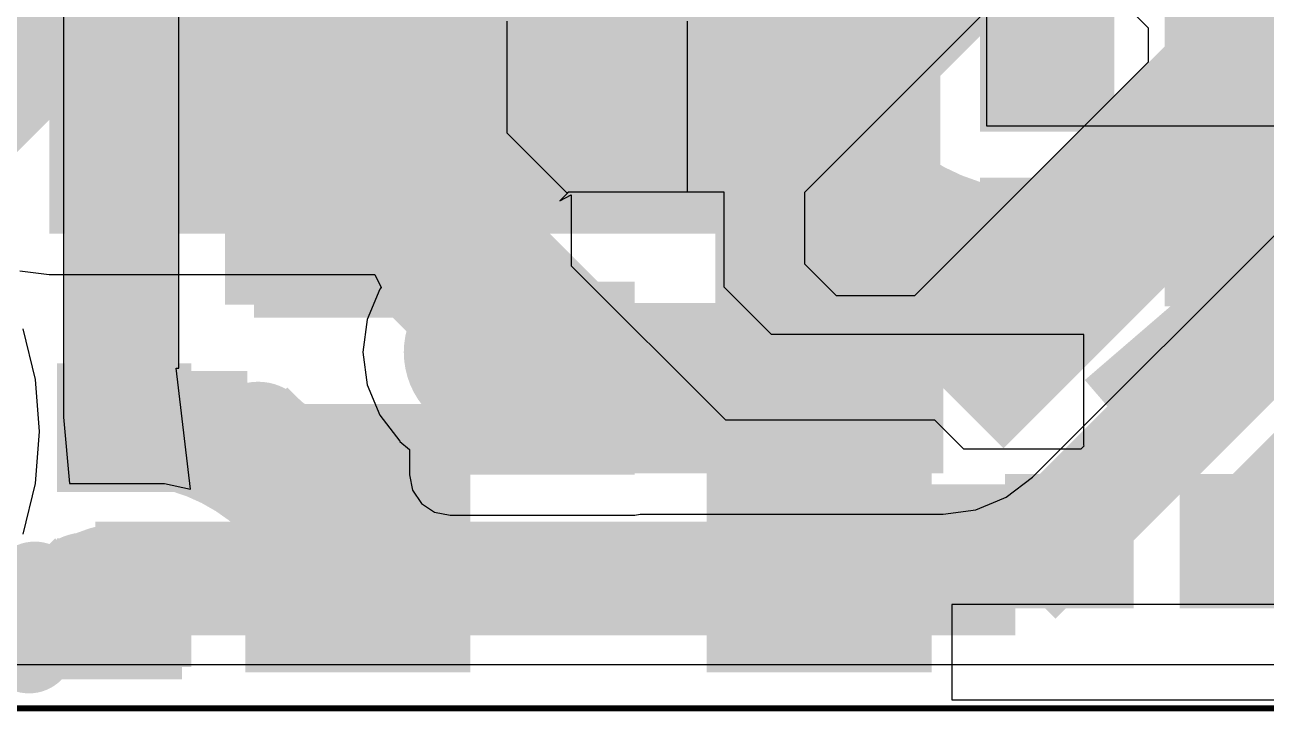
# Model space of a CAD drawing. Extents: x 56.2 to 141.8, y 48 to 96.4.
# Drawn here: x 73.37 to 84.3, y 47.96 to 54 of the extents above; entities that cross this region are included whole.
import ezdxf

# ---------------------------------------------------------------- set-up
doc = ezdxf.new("R2010")
doc.units = 0
doc.header["$MEASUREMENT"] = 0
for name, color, linetype in [('BOTTOMLAYER', 5, 'CONTINUOUS'), ('BOTTOMSOLDER', 6, 'CONTINUOUS'), ('KEEPOUTLAYER', 6, 'CONTINUOUS'), ('MULTILAYER', 9, 'CONTINUOUS'), ('TOPLAYER', 1, 'CONTINUOUS'), ('TOPPASTE', 8, 'CONTINUOUS'), ('TOPSOLDER', 216, 'CONTINUOUS')]:
    doc.layers.add(name, color=color, linetype=linetype)

msp = doc.modelspace()

# ---------------------------------------------------------------- linework, layer by layer
at = {"layer": 'BOTTOMLAYER'}
for p, q in [((80.2386, 52.5272), (82.4738, 54.7624)), ((82.4738, 54.7624), (83.2612, 53.975)), ((83.2612, 53.975), (83.2612, 53.6702)), ((83.2612, 53.6702), (81.2038, 51.6128)), ((82.242327, 50.015473), (85.849127, 53.622273)), ((80.2386, 51.8922), (80.2386, 52.5272)), ((73.324781, 51.834651), (73.5838, 51.800552)), ((80.518, 51.6128), (80.2386, 51.8922)), ((73.5838, 51.800552), (76.451173, 51.800552)), ((76.451173, 51.800552), (76.507343, 51.686648)), ((76.495755, 51.671545), (76.384917, 51.403959)), ((76.507343, 51.686648), (76.495755, 51.671545)), ((81.2038, 51.6128), (80.518, 51.6128)), ((76.384917, 51.403959), (76.347112, 51.116801)), ((73.462327, 50.876182), (73.355271, 51.322105)), ((76.347112, 51.116801), (76.384917, 50.829644)), ((73.498309, 50.419), (73.462327, 50.876182)), ((76.384917, 50.829644), (76.495755, 50.562058)), ((76.495755, 50.562058), (76.672074, 50.332274)), ((73.462327, 49.961818), (73.498309, 50.419)), ((76.672074, 50.332274), (76.671322, 50.331522)), ((76.671322, 50.331522), (76.757543, 50.260763)), ((76.757543, 50.260763), (76.757543, 50.038)), ((73.355271, 49.515895), (73.462327, 49.961818)), ((76.757543, 50.038), (76.784708, 49.901437)), ((82.012546, 49.839154), (82.242327, 50.015473)), ((82.242327, 50.015473), (82.24233, 50.01547)), ((82.24233, 50.01547), (82.242327, 50.015473)), ((76.784708, 49.901437), (76.862064, 49.785664)), ((76.862064, 49.785664), (76.977837, 49.708308)), ((81.744957, 49.728313), (81.934169, 49.80669)), ((81.934169, 49.80669), (82.012546, 49.839154)), ((76.977837, 49.708308), (77.1144, 49.681143)), ((77.1144, 49.681143), (78.74, 49.681143)), ((78.74, 49.681143), (78.787092, 49.69051)), ((78.787092, 49.69051), (81.4578, 49.69051)), ((81.4578, 49.69051), (81.744957, 49.728313)), ((90.9828, 48.362944), (72.802943, 48.362944))]:
    msp.add_line(p, q, dxfattribs=at)
for points, const_width in [([(71.755, 54.991), (73.5838, 53.1622)], 2.000001), ([(79.629, 53.1622), (81.4578, 54.991)], 2.000001), ([(81.4578, 50.8), (85.0646, 54.4068)], 1.5), ([(73.5838, 53.1622), (79.629, 53.1622)], 2.000001), ([(82.0928, 49.1236), (85.523123, 52.553923)], 1.000001), ([(77.851, 50.9524), (78.0034, 50.8)], 1.5), ([(78.0034, 50.8), (81.4578, 50.8)], 1.5), ([(73.5838, 48.7172), (73.9902, 49.1236)], 1.000001), ([(73.9902, 49.1236), (82.0928, 49.1236)], 1.000001)]:
    msp.add_lwpolyline(points, dxfattribs=dict(at, const_width=const_width))
for points, const_width in [([(78.221429, 50.8, -0.198912), (77.456601, 51.116801)], 1.5), ([(78.221429, 50.8, -0.198912), (77.456601, 51.116801)], 1.5), ([(78.221429, 50.8, -0.198912), (77.456601, 51.116801)], 1.5), ([(78.221429, 50.8, -0.198912), (77.456601, 51.116801)], 1.5), ([(78.221429, 50.8, -0.198912), (77.456601, 51.116801)], 1.5), ([(78.221429, 50.8, -0.198912), (77.456601, 51.116801)], 1.5), ([(78.221429, 50.8, -0.198912), (77.456601, 51.116801)], 1.5), ([(78.221429, 50.8, -0.198912), (77.456601, 51.116801)], 1.5), ([(78.221429, 50.8, -0.198912), (77.456601, 51.116801)], 1.5), ([(78.221429, 50.8, -0.198912), (77.456601, 51.116801)], 1.5), ([(78.221429, 50.8, -0.198912), (77.456601, 51.116801)], 1.5), ([(78.221429, 50.8, -0.198912), (77.456601, 51.116801)], 1.5), ([(77.815775, 50.8, -0.198912), (77.786801, 50.812001)], 1.5), ([(77.815775, 50.8, -0.198912), (77.786801, 50.812001)], 1.5), ([(77.815775, 50.8, -0.198912), (77.786801, 50.812001)], 1.5), ([(77.815775, 50.8, -0.198912), (77.786801, 50.812001)], 1.5), ([(77.815775, 50.8, -0.198912), (77.786801, 50.812001)], 1.5), ([(77.815775, 50.8, -0.198912), (77.786801, 50.812001)], 1.5), ([(77.815775, 50.8, -0.198912), (77.786801, 50.812001)], 1.5), ([(77.815775, 50.8, -0.198912), (77.786801, 50.812001)], 1.5), ([(77.815775, 50.8, -0.198912), (77.786801, 50.812001)], 1.5), ([(77.815775, 50.8, -0.198912), (77.786801, 50.812001)], 1.5), ([(77.815775, 50.8, -0.198912), (77.786801, 50.812001)], 1.5), ([(77.815775, 50.8, -0.198912), (77.786801, 50.812001)], 1.5), ([(73.895867, 49.029267, -0.198912), (73.4568, 48.8474)], 1.000001), ([(73.895867, 49.029267, -0.198912), (73.4568, 48.8474)], 1.000001), ([(73.747178, 48.884022, -0.198912), (74.325571, 49.1236)], 1.000001), ([(73.747178, 48.884022, -0.198912), (74.325571, 49.1236)], 1.000001), ([(73.747178, 48.884022, -0.198912), (74.325571, 49.1236)], 1.000001), ([(73.747178, 48.884022, -0.198912), (74.325571, 49.1236)], 1.000001), ([(73.747178, 48.884022, -0.198912), (74.325571, 49.1236)], 1.000001), ([(73.747178, 48.884022, -0.198912), (74.325571, 49.1236)], 1.000001), ([(73.747178, 48.884022, -0.198912), (74.325571, 49.1236)], 1.000001), ([(73.747178, 48.884022, -0.198912), (74.325571, 49.1236)], 1.000001)]:
    msp.add_lwpolyline(points, format="xyb", dxfattribs=dict(at, const_width=const_width))
for points, const_width in [([(77.081601, 51.116801, 1), (77.831602, 51.116801, 1)], 0.749999), ([(77.081601, 51.116801, 1), (77.831602, 51.116801, 1)], 0.749999), ([(77.081601, 51.116801, 1), (77.831602, 51.116801, 1)], 0.749999), ([(77.081601, 51.116801, 1), (77.831602, 51.116801, 1)], 0.749999), ([(77.081601, 51.116801, 1), (77.831602, 51.116801, 1)], 0.749999), ([(77.081601, 51.116801, 1), (77.831602, 51.116801, 1)], 0.749999), ([(77.081601, 51.116801, 1), (77.831602, 51.116801, 1)], 0.749999), ([(77.081601, 51.116801, 1), (77.831602, 51.116801, 1)], 0.749999), ([(77.081601, 51.116801, 1), (77.831602, 51.116801, 1)], 0.749999), ([(77.081601, 51.116801, 1), (77.831602, 51.116801, 1)], 0.749999), ([(77.081601, 51.116801, 1), (77.831602, 51.116801, 1)], 0.749999), ([(77.081601, 51.116801, 1), (77.831602, 51.116801, 1)], 0.749999), ([(77.6248, 51.435, 1), (77.9248, 51.435, 1)], 0.299999), ([(77.411801, 50.812001, 1), (78.161802, 50.812001, 1)], 0.749999), ([(77.411801, 50.812001, 1), (78.161802, 50.812001, 1)], 0.749999), ([(77.411801, 50.812001, 1), (78.161802, 50.812001, 1)], 0.749999), ([(77.411801, 50.812001, 1), (78.161802, 50.812001, 1)], 0.749999), ([(77.411801, 50.812001, 1), (78.161802, 50.812001, 1)], 0.749999), ([(77.411801, 50.812001, 1), (78.161802, 50.812001, 1)], 0.749999), ([(77.411801, 50.812001, 1), (78.161802, 50.812001, 1)], 0.749999), ([(77.411801, 50.812001, 1), (78.161802, 50.812001, 1)], 0.749999), ([(77.411801, 50.812001, 1), (78.161802, 50.812001, 1)], 0.749999), ([(77.411801, 50.812001, 1), (78.161802, 50.812001, 1)], 0.749999), ([(77.411801, 50.812001, 1), (78.161802, 50.812001, 1)], 0.749999), ([(77.411801, 50.812001, 1), (78.161802, 50.812001, 1)], 0.749999), ([(77.440775, 50.8, 1), (78.190776, 50.8, 1)], 0.749999), ([(77.440775, 50.8, 1), (78.190776, 50.8, 1)], 0.749999), ([(77.440775, 50.8, 1), (78.190776, 50.8, 1)], 0.749999), ([(77.440775, 50.8, 1), (78.190776, 50.8, 1)], 0.749999), ([(77.440775, 50.8, 1), (78.190776, 50.8, 1)], 0.749999), ([(77.440775, 50.8, 1), (78.190776, 50.8, 1)], 0.749999), ([(77.440775, 50.8, 1), (78.190776, 50.8, 1)], 0.749999), ([(77.440775, 50.8, 1), (78.190776, 50.8, 1)], 0.749999), ([(77.440775, 50.8, 1), (78.190776, 50.8, 1)], 0.749999), ([(77.440775, 50.8, 1), (78.190776, 50.8, 1)], 0.749999), ([(77.440775, 50.8, 1), (78.190776, 50.8, 1)], 0.749999), ([(77.440775, 50.8, 1), (78.190776, 50.8, 1)], 0.749999), ([(77.846428, 50.8, 1), (78.596429, 50.8, 1)], 0.749999), ([(77.846428, 50.8, 1), (78.596429, 50.8, 1)], 0.749999), ([(77.846428, 50.8, 1), (78.596429, 50.8, 1)], 0.749999), ([(77.846428, 50.8, 1), (78.596429, 50.8, 1)], 0.749999), ([(77.846428, 50.8, 1), (78.596429, 50.8, 1)], 0.749999), ([(77.846428, 50.8, 1), (78.596429, 50.8, 1)], 0.749999), ([(77.846428, 50.8, 1), (78.596429, 50.8, 1)], 0.749999), ([(77.846428, 50.8, 1), (78.596429, 50.8, 1)], 0.749999), ([(77.846428, 50.8, 1), (78.596429, 50.8, 1)], 0.749999), ([(77.846428, 50.8, 1), (78.596429, 50.8, 1)], 0.749999), ([(77.846428, 50.8, 1), (78.596429, 50.8, 1)], 0.749999), ([(77.846428, 50.8, 1), (78.596429, 50.8, 1)], 0.749999), ([(77.2946, 51.1556, 1), (77.5946, 51.1556, 1)], 0.299999), ([(77.955, 51.1302, 1), (78.255, 51.1302, 1)], 0.299999), ([(83.8224, 51.0794, 1), (84.1224, 51.0794, 1)], 0.299999), ([(77.574, 50.8508, 1), (77.874, 50.8508, 1)], 0.299999), ([(83.3144, 50.6222, 1), (83.6144, 50.6222, 1)], 0.299999), ([(73.645867, 49.029267, 1), (74.145866, 49.029267, 1)], 0.499999), ([(73.645867, 49.029267, 1), (74.145866, 49.029267, 1)], 0.499999), ([(74.075572, 49.1236, 1), (74.575571, 49.1236, 1)], 0.499999), ([(74.075572, 49.1236, 1), (74.575571, 49.1236, 1)], 0.499999), ([(74.075572, 49.1236, 1), (74.575571, 49.1236, 1)], 0.499999), ([(74.075572, 49.1236, 1), (74.575571, 49.1236, 1)], 0.499999), ([(74.075572, 49.1236, 1), (74.575571, 49.1236, 1)], 0.499999), ([(74.075572, 49.1236, 1), (74.575571, 49.1236, 1)], 0.499999), ([(74.075572, 49.1236, 1), (74.575571, 49.1236, 1)], 0.499999), ([(74.075572, 49.1236, 1), (74.575571, 49.1236, 1)], 0.499999), ([(73.2068, 48.8474, 1), (73.7068, 48.8474, 1)], 0.499999), ([(73.2068, 48.8474, 1), (73.7068, 48.8474, 1)], 0.499999), ([(73.3068, 49.0474, 1), (73.6068, 49.0474, 1)], 0.299999), ([(73.497178, 48.884022, 1), (73.997177, 48.884022, 1)], 0.499999), ([(73.497178, 48.884022, 1), (73.997177, 48.884022, 1)], 0.499999), ([(73.497178, 48.884022, 1), (73.997177, 48.884022, 1)], 0.499999), ([(73.497178, 48.884022, 1), (73.997177, 48.884022, 1)], 0.499999), ([(73.497178, 48.884022, 1), (73.997177, 48.884022, 1)], 0.499999), ([(73.497178, 48.884022, 1), (73.997177, 48.884022, 1)], 0.499999), ([(73.497178, 48.884022, 1), (73.997177, 48.884022, 1)], 0.499999), ([(73.497178, 48.884022, 1), (73.997177, 48.884022, 1)], 0.499999), ([(73.7386, 48.7426, 1), (74.0386, 48.7426, 1)], 0.299999), ([(73.256, 48.514, 1), (73.556, 48.514, 1)], 0.299999)]:
    msp.add_lwpolyline(points, format="xyb", close=True, dxfattribs=dict(at, const_width=const_width))
msp.add_solid([(77.1144, 50.038), (78.74, 50.038), (77.1144, 51.7398), (78.74, 51.7398)], dxfattribs=at)
at = {"layer": 'BOTTOMSOLDER', "const_width": 0.401599}
for points in [[(77.574, 51.435, 1), (77.9756, 51.435, 1)], [(77.2438, 51.1556, 1), (77.6454, 51.1556, 1)], [(77.9042, 51.1302, 1), (78.3058, 51.1302, 1)], [(83.7716, 51.0794, 1), (84.1732, 51.0794, 1)], [(77.5232, 50.8508, 1), (77.9248, 50.8508, 1)], [(83.2636, 50.6222, 1), (83.6652, 50.6222, 1)], [(73.256, 49.0474, 1), (73.6576, 49.0474, 1)], [(73.6878, 48.7426, 1), (74.0894, 48.7426, 1)], [(73.2052, 48.514, 1), (73.6068, 48.514, 1)]]:
    msp.add_lwpolyline(points, format="xyb", close=True, dxfattribs=at)
at = {"layer": 'KEEPOUTLAYER', "const_width": 0.05}
msp.add_lwpolyline([(69.4436, 47.9806), (131.6482, 47.9806)], dxfattribs=at)
at = {"layer": 'MULTILAYER', "const_width": 0.299999}
for points in [[(77.6248, 51.435, 1), (77.9248, 51.435, 1)], [(77.2946, 51.1556, 1), (77.5946, 51.1556, 1)], [(77.955, 51.1302, 1), (78.255, 51.1302, 1)], [(83.8224, 51.0794, 1), (84.1224, 51.0794, 1)], [(77.574, 50.8508, 1), (77.874, 50.8508, 1)], [(83.3144, 50.6222, 1), (83.6144, 50.6222, 1)], [(73.3068, 49.0474, 1), (73.6068, 49.0474, 1)], [(73.7386, 48.7426, 1), (74.0386, 48.7426, 1)], [(73.256, 48.514, 1), (73.556, 48.514, 1)]]:
    msp.add_lwpolyline(points, format="xyb", close=True, dxfattribs=at)
at = {"layer": 'TOPLAYER'}
for p, q in [((81.8388, 55.7784), (81.8388, 53.1114)), ((73.7108, 54.9656), (73.7108, 50.546)), ((74.7268, 50.9778), (74.7268, 54.5846)), ((77.616799, 53.045058), (77.616799, 54.032899)), ((79.202801, 54.032899), (79.202801, 52.5272)), ((78.145229, 52.516629), (77.616799, 53.045058)), ((81.8388, 53.1114), (85.0392, 53.1114)), ((78.1558, 52.5272), (78.0796, 52.451)), ((78.0796, 52.451), (78.1812, 52.5018)), ((78.1558, 52.5272), (78.145229, 52.516629)), ((79.5274, 52.5272), (78.1558, 52.5272)), ((79.202801, 52.5272), (78.1558, 52.5272)), ((78.1812, 52.5018), (78.1812, 51.878487)), ((79.5274, 51.689), (79.5274, 52.5272)), ((78.1812, 51.878487), (79.539087, 50.5206)), ((79.943998, 51.272402), (79.5274, 51.689)), ((82.695707, 51.272402), (79.943998, 51.272402)), ((82.695707, 50.297166), (82.695707, 51.272402)), ((74.8284, 49.911), (74.7014, 50.9778)), ((74.7014, 50.9778), (74.7268, 50.9778)), ((73.7108, 50.546), (73.7616, 49.9618)), ((79.539087, 50.5206), (81.3816, 50.5206)), ((81.3816, 50.5206), (81.6356, 50.2666)), ((82.671877, 50.2666), (82.699075, 50.293798)), ((82.699075, 50.293798), (82.695707, 50.297166)), ((81.6356, 50.2666), (82.671877, 50.2666)), ((73.7616, 49.9618), (74.5998, 49.9618)), ((74.5998, 49.9618), (74.8284, 49.911)), ((81.534, 48.895), (81.534, 48.0568)), ((84.861999, 48.895), (81.534, 48.895)), ((81.534, 48.0568), (84.9122, 48.0568))]:
    msp.add_line(p, q, dxfattribs=at)
for points, const_width in [([(80.8228, 52.5526), (80.8228, 55.1688)], 1.000001), ([(82.3722, 53.729004), (82.3722, 55.151398)], 1.000001), ([(74.2188, 50.7492), (74.2188, 54.763195)], 1.000001), ([(76.3778, 52.6034), (76.489403, 52.6034)], 1.5), ([(76.489403, 52.6034), (77.962603, 51.1302)], 1.5), ([(84.154198, 49.483198), (87.0912, 52.4202)], 1.000001), ([(80.332196, 52.586004), (80.3402, 52.578)], 0.254), ([(80.3402, 52.578), (80.729198, 52.189002)], 0.254), ([(80.6958, 52.0446), (82.338802, 52.0446)], 1.000001), ([(83.9978, 52.087402), (84.709, 52.087402)], 0.800001), ([(74.2442, 50.452398), (75.328402, 50.452398)], 1.000001), ([(75.328402, 50.452398), (76.3016, 49.4792)], 1.000001), ([(80.3148, 49.4538), (82.567396, 49.4538)], 1.000001), ([(73.5838, 48.7172), (73.778996, 48.912396)], 0.800001), ([(73.778996, 48.912396), (74.2442, 48.912396)], 0.800001)]:
    msp.add_lwpolyline(points, dxfattribs=dict(at, const_width=const_width))
for points, const_width in [([(80.8228, 54.652845, -0.198912), (80.166736, 53.068964)], 1.000001), ([(80.8228, 54.652845, -0.198912), (80.166736, 53.068964)], 1.000001), ([(80.8228, 54.652845, -0.198912), (80.166736, 53.068964)], 1.000001), ([(80.8228, 54.652845, -0.198912), (80.166736, 53.068964)], 1.000001), ([(80.8228, 54.652845, -0.198912), (80.166736, 53.068964)], 1.000001), ([(80.8228, 54.652845, -0.198912), (80.166736, 53.068964)], 1.000001), ([(80.8228, 54.652845, -0.198912), (80.166736, 53.068964)], 1.000001), ([(80.8228, 54.652845, -0.198912), (80.166736, 53.068964)], 1.000001), ([(80.8228, 54.652845, -0.198912), (80.166736, 53.068964)], 1.000001), ([(80.8228, 54.652845, -0.198912), (80.166736, 53.068964)], 1.000001), ([(80.8228, 54.652845, -0.198912), (80.166736, 53.068964)], 1.000001), ([(80.8228, 54.652845, -0.198912), (80.166736, 53.068964)], 1.000001), ([(80.8228, 54.652845, -0.198912), (80.166736, 53.068964)], 1.000001), ([(80.8228, 54.652845, -0.198912), (80.166736, 53.068964)], 1.000001), ([(82.270084, 52.0446, -0.198912), (80.716864, 52.687964)], 1.000001), ([(82.270084, 52.0446, -0.198912), (80.716864, 52.687964)], 1.000001), ([(82.270084, 52.0446, -0.198912), (80.716864, 52.687964)], 1.000001), ([(82.270084, 52.0446, -0.198912), (80.716864, 52.687964)], 1.000001), ([(82.270084, 52.0446, -0.198912), (80.716864, 52.687964)], 1.000001), ([(82.270084, 52.0446, -0.198912), (80.716864, 52.687964)], 1.000001), ([(82.270084, 52.0446, -0.198912), (80.716864, 52.687964)], 1.000001), ([(82.270084, 52.0446, -0.198912), (80.716864, 52.687964)], 1.000001), ([(82.270084, 52.0446, -0.198912), (80.716864, 52.687964)], 1.000001), ([(82.270084, 52.0446, -0.198912), (80.716864, 52.687964)], 1.000001), ([(82.270084, 52.0446, -0.198912), (80.716864, 52.687964)], 1.000001), ([(82.270084, 52.0446, -0.198912), (80.716864, 52.687964)], 1.000001), ([(82.270084, 52.0446, -0.198912), (80.716864, 52.687964)], 1.000001), ([(82.270084, 52.0446, -0.198912), (80.716864, 52.687964)], 1.000001), ([(85.593834, 52.483212, -0.198912), (84.638264, 52.087402)], 0.800001), ([(85.593834, 52.483212, -0.198912), (84.638264, 52.087402)], 0.800001), ([(74.244269, 50.452398, -0.264795), (75.967031, 49.471245)], 1.000001), ([(74.244269, 50.452398, -0.264795), (75.967031, 49.471245)], 1.000001), ([(74.244269, 50.452398, -0.264795), (75.967031, 49.471245)], 1.000001), ([(74.244269, 50.452398, -0.264795), (75.967031, 49.471245)], 1.000001), ([(74.244269, 50.452398, -0.264795), (75.967031, 49.471245)], 1.000001), ([(74.244269, 50.452398, -0.264795), (75.967031, 49.471245)], 1.000001), ([(74.244269, 50.452398, -0.264795), (75.967031, 49.471245)], 1.000001), ([(74.244269, 50.452398, -0.264795), (75.967031, 49.471245)], 1.000001), ([(74.244269, 50.452398, -0.264795), (75.967031, 49.471245)], 1.000001), ([(74.244269, 50.452398, -0.264795), (75.967031, 49.471245)], 1.000001), ([(74.244269, 50.452398, -0.264795), (75.967031, 49.471245)], 1.000001), ([(74.244269, 50.452398, -0.264795), (75.967031, 49.471245)], 1.000001), ([(76.263358, 50.056814, -0.224635), (75.423687, 50.357113)], 1.000001), ([(76.263358, 50.056814, -0.224635), (75.423687, 50.357113)], 1.000001), ([(76.263358, 50.056814, -0.224635), (75.423687, 50.357113)], 1.000001), ([(76.263358, 50.056814, -0.224635), (75.423687, 50.357113)], 1.000001), ([(76.263358, 50.056814, -0.224635), (75.423687, 50.357113)], 1.000001), ([(76.263358, 50.056814, -0.224635), (75.423687, 50.357113)], 1.000001), ([(76.263358, 50.056814, -0.224635), (75.423687, 50.357113)], 1.000001), ([(76.263358, 50.056814, -0.224635), (75.423687, 50.357113)], 1.000001), ([(76.263358, 50.056814, -0.224635), (75.423687, 50.357113)], 1.000001), ([(76.263358, 50.056814, -0.224635), (75.423687, 50.357113)], 1.000001), ([(76.263358, 50.056814, -0.224635), (75.423687, 50.357113)], 1.000001), ([(76.263358, 50.056814, -0.224635), (75.423687, 50.357113)], 1.000001), ([(81.36605, 49.4538, -0.198912), (80.640664, 49.754264)], 1.000001), ([(81.36605, 49.4538, -0.198912), (80.640664, 49.754264)], 1.000001), ([(81.36605, 49.4538, -0.198912), (80.640664, 49.754264)], 1.000001), ([(81.36605, 49.4538, -0.198912), (80.640664, 49.754264)], 1.000001), ([(81.36605, 49.4538, -0.198912), (80.640664, 49.754264)], 1.000001), ([(81.36605, 49.4538, -0.198912), (80.640664, 49.754264)], 1.000001), ([(81.36605, 49.4538, -0.198912), (80.640664, 49.754264)], 1.000001), ([(81.36605, 49.4538, -0.198912), (80.640664, 49.754264)], 1.000001), ([(81.36605, 49.4538, -0.198912), (80.640664, 49.754264)], 1.000001), ([(81.36605, 49.4538, -0.198912), (80.640664, 49.754264)], 1.000001), ([(81.36605, 49.4538, -0.198912), (80.640664, 49.754264)], 1.000001), ([(81.36605, 49.4538, -0.198912), (80.640664, 49.754264)], 1.000001), ([(73.513089, 48.787911, -0.198912), (73.813622, 48.912396)], 0.800001), ([(73.513089, 48.787911, -0.198912), (73.813622, 48.912396)], 0.800001), ([(73.513089, 48.787911, -0.198912), (73.813622, 48.912396)], 0.800001)]:
    msp.add_lwpolyline(points, format="xyb", dxfattribs=dict(at, const_width=const_width))
for points, const_width in [([(79.916736, 53.068964, 1), (80.416735, 53.068964, 1)], 0.499999), ([(79.916736, 53.068964, 1), (80.416735, 53.068964, 1)], 0.499999), ([(79.916736, 53.068964, 1), (80.416735, 53.068964, 1)], 0.499999), ([(79.916736, 53.068964, 1), (80.416735, 53.068964, 1)], 0.499999), ([(79.916736, 53.068964, 1), (80.416735, 53.068964, 1)], 0.499999), ([(79.916736, 53.068964, 1), (80.416735, 53.068964, 1)], 0.499999), ([(79.916736, 53.068964, 1), (80.416735, 53.068964, 1)], 0.499999), ([(79.916736, 53.068964, 1), (80.416735, 53.068964, 1)], 0.499999), ([(79.916736, 53.068964, 1), (80.416735, 53.068964, 1)], 0.499999), ([(79.916736, 53.068964, 1), (80.416735, 53.068964, 1)], 0.499999), ([(79.916736, 53.068964, 1), (80.416735, 53.068964, 1)], 0.499999), ([(79.916736, 53.068964, 1), (80.416735, 53.068964, 1)], 0.499999), ([(79.916736, 53.068964, 1), (80.416735, 53.068964, 1)], 0.499999), ([(79.916736, 53.068964, 1), (80.416735, 53.068964, 1)], 0.499999), ([(80.466865, 52.687964, 1), (80.966864, 52.687964, 1)], 0.499999), ([(80.466865, 52.687964, 1), (80.966864, 52.687964, 1)], 0.499999), ([(80.466865, 52.687964, 1), (80.966864, 52.687964, 1)], 0.499999), ([(80.466865, 52.687964, 1), (80.966864, 52.687964, 1)], 0.499999), ([(80.466865, 52.687964, 1), (80.966864, 52.687964, 1)], 0.499999), ([(80.466865, 52.687964, 1), (80.966864, 52.687964, 1)], 0.499999), ([(80.466865, 52.687964, 1), (80.966864, 52.687964, 1)], 0.499999), ([(80.466865, 52.687964, 1), (80.966864, 52.687964, 1)], 0.499999), ([(80.466865, 52.687964, 1), (80.966864, 52.687964, 1)], 0.499999), ([(80.466865, 52.687964, 1), (80.966864, 52.687964, 1)], 0.499999), ([(80.466865, 52.687964, 1), (80.966864, 52.687964, 1)], 0.499999), ([(80.466865, 52.687964, 1), (80.966864, 52.687964, 1)], 0.499999), ([(80.466865, 52.687964, 1), (80.966864, 52.687964, 1)], 0.499999), ([(80.466865, 52.687964, 1), (80.966864, 52.687964, 1)], 0.499999), ([(82.020085, 52.0446, 1), (82.520084, 52.0446, 1)], 0.499999), ([(82.020085, 52.0446, 1), (82.520084, 52.0446, 1)], 0.499999), ([(82.020085, 52.0446, 1), (82.520084, 52.0446, 1)], 0.499999), ([(82.020085, 52.0446, 1), (82.520084, 52.0446, 1)], 0.499999), ([(82.020085, 52.0446, 1), (82.520084, 52.0446, 1)], 0.499999), ([(82.020085, 52.0446, 1), (82.520084, 52.0446, 1)], 0.499999), ([(82.020085, 52.0446, 1), (82.520084, 52.0446, 1)], 0.499999), ([(82.020085, 52.0446, 1), (82.520084, 52.0446, 1)], 0.499999), ([(82.020085, 52.0446, 1), (82.520084, 52.0446, 1)], 0.499999), ([(82.020085, 52.0446, 1), (82.520084, 52.0446, 1)], 0.499999), ([(82.020085, 52.0446, 1), (82.520084, 52.0446, 1)], 0.499999), ([(82.020085, 52.0446, 1), (82.520084, 52.0446, 1)], 0.499999), ([(82.020085, 52.0446, 1), (82.520084, 52.0446, 1)], 0.499999), ([(82.020085, 52.0446, 1), (82.520084, 52.0446, 1)], 0.499999), ([(84.438264, 52.087402, 1), (84.838263, 52.087402, 1)], 0.399999), ([(84.438264, 52.087402, 1), (84.838263, 52.087402, 1)], 0.399999), ([(77.6248, 51.435, 1), (77.9248, 51.435, 1)], 0.299999), ([(77.2946, 51.1556, 1), (77.5946, 51.1556, 1)], 0.299999), ([(77.955, 51.1302, 1), (78.255, 51.1302, 1)], 0.299999), ([(83.8224, 51.0794, 1), (84.1224, 51.0794, 1)], 0.299999), ([(77.574, 50.8508, 1), (77.874, 50.8508, 1)], 0.299999), ([(73.994269, 50.452398, 1), (74.494268, 50.452398, 1)], 0.499999), ([(73.994269, 50.452398, 1), (74.494268, 50.452398, 1)], 0.499999), ([(73.994269, 50.452398, 1), (74.494268, 50.452398, 1)], 0.499999), ([(73.994269, 50.452398, 1), (74.494268, 50.452398, 1)], 0.499999), ([(73.994269, 50.452398, 1), (74.494268, 50.452398, 1)], 0.499999), ([(73.994269, 50.452398, 1), (74.494268, 50.452398, 1)], 0.499999), ([(73.994269, 50.452398, 1), (74.494268, 50.452398, 1)], 0.499999), ([(73.994269, 50.452398, 1), (74.494268, 50.452398, 1)], 0.499999), ([(73.994269, 50.452398, 1), (74.494268, 50.452398, 1)], 0.499999), ([(73.994269, 50.452398, 1), (74.494268, 50.452398, 1)], 0.499999), ([(73.994269, 50.452398, 1), (74.494268, 50.452398, 1)], 0.499999), ([(73.994269, 50.452398, 1), (74.494268, 50.452398, 1)], 0.499999), ([(75.173688, 50.357113, 1), (75.673687, 50.357113, 1)], 0.499999), ([(75.173688, 50.357113, 1), (75.673687, 50.357113, 1)], 0.499999), ([(75.173688, 50.357113, 1), (75.673687, 50.357113, 1)], 0.499999), ([(75.173688, 50.357113, 1), (75.673687, 50.357113, 1)], 0.499999), ([(75.173688, 50.357113, 1), (75.673687, 50.357113, 1)], 0.499999), ([(75.173688, 50.357113, 1), (75.673687, 50.357113, 1)], 0.499999), ([(75.173688, 50.357113, 1), (75.673687, 50.357113, 1)], 0.499999), ([(75.173688, 50.357113, 1), (75.673687, 50.357113, 1)], 0.499999), ([(75.173688, 50.357113, 1), (75.673687, 50.357113, 1)], 0.499999), ([(75.173688, 50.357113, 1), (75.673687, 50.357113, 1)], 0.499999), ([(75.173688, 50.357113, 1), (75.673687, 50.357113, 1)], 0.499999), ([(75.173688, 50.357113, 1), (75.673687, 50.357113, 1)], 0.499999), ([(83.3144, 50.6222, 1), (83.6144, 50.6222, 1)], 0.299999), ([(76.013358, 50.056814, 1), (76.513357, 50.056814, 1)], 0.499999), ([(76.013358, 50.056814, 1), (76.513357, 50.056814, 1)], 0.499999), ([(76.013358, 50.056814, 1), (76.513357, 50.056814, 1)], 0.499999), ([(76.013358, 50.056814, 1), (76.513357, 50.056814, 1)], 0.499999), ([(76.013358, 50.056814, 1), (76.513357, 50.056814, 1)], 0.499999), ([(76.013358, 50.056814, 1), (76.513357, 50.056814, 1)], 0.499999), ([(76.013358, 50.056814, 1), (76.513357, 50.056814, 1)], 0.499999), ([(76.013358, 50.056814, 1), (76.513357, 50.056814, 1)], 0.499999), ([(76.013358, 50.056814, 1), (76.513357, 50.056814, 1)], 0.499999), ([(76.013358, 50.056814, 1), (76.513357, 50.056814, 1)], 0.499999), ([(76.013358, 50.056814, 1), (76.513357, 50.056814, 1)], 0.499999), ([(76.013358, 50.056814, 1), (76.513357, 50.056814, 1)], 0.499999), ([(80.390665, 49.754264, 1), (80.890664, 49.754264, 1)], 0.499999), ([(80.390665, 49.754264, 1), (80.890664, 49.754264, 1)], 0.499999), ([(80.390665, 49.754264, 1), (80.890664, 49.754264, 1)], 0.499999), ([(80.390665, 49.754264, 1), (80.890664, 49.754264, 1)], 0.499999), ([(80.390665, 49.754264, 1), (80.890664, 49.754264, 1)], 0.499999), ([(80.390665, 49.754264, 1), (80.890664, 49.754264, 1)], 0.499999), ([(80.390665, 49.754264, 1), (80.890664, 49.754264, 1)], 0.499999), ([(80.390665, 49.754264, 1), (80.890664, 49.754264, 1)], 0.499999), ([(80.390665, 49.754264, 1), (80.890664, 49.754264, 1)], 0.499999), ([(80.390665, 49.754264, 1), (80.890664, 49.754264, 1)], 0.499999), ([(80.390665, 49.754264, 1), (80.890664, 49.754264, 1)], 0.499999), ([(80.390665, 49.754264, 1), (80.890664, 49.754264, 1)], 0.499999), ([(75.717032, 49.471245, 1), (76.217031, 49.471245, 1)], 0.499999), ([(75.717032, 49.471245, 1), (76.217031, 49.471245, 1)], 0.499999), ([(75.717032, 49.471245, 1), (76.217031, 49.471245, 1)], 0.499999), ([(75.717032, 49.471245, 1), (76.217031, 49.471245, 1)], 0.499999), ([(75.717032, 49.471245, 1), (76.217031, 49.471245, 1)], 0.499999), ([(75.717032, 49.471245, 1), (76.217031, 49.471245, 1)], 0.499999), ([(75.717032, 49.471245, 1), (76.217031, 49.471245, 1)], 0.499999), ([(75.717032, 49.471245, 1), (76.217031, 49.471245, 1)], 0.499999), ([(75.717032, 49.471245, 1), (76.217031, 49.471245, 1)], 0.499999), ([(75.717032, 49.471245, 1), (76.217031, 49.471245, 1)], 0.499999), ([(75.717032, 49.471245, 1), (76.217031, 49.471245, 1)], 0.499999), ([(75.717032, 49.471245, 1), (76.217031, 49.471245, 1)], 0.499999), ([(81.116051, 49.4538, 1), (81.61605, 49.4538, 1)], 0.499999), ([(81.116051, 49.4538, 1), (81.61605, 49.4538, 1)], 0.499999), ([(81.116051, 49.4538, 1), (81.61605, 49.4538, 1)], 0.499999), ([(81.116051, 49.4538, 1), (81.61605, 49.4538, 1)], 0.499999), ([(81.116051, 49.4538, 1), (81.61605, 49.4538, 1)], 0.499999), ([(81.116051, 49.4538, 1), (81.61605, 49.4538, 1)], 0.499999), ([(81.116051, 49.4538, 1), (81.61605, 49.4538, 1)], 0.499999), ([(81.116051, 49.4538, 1), (81.61605, 49.4538, 1)], 0.499999), ([(81.116051, 49.4538, 1), (81.61605, 49.4538, 1)], 0.499999), ([(81.116051, 49.4538, 1), (81.61605, 49.4538, 1)], 0.499999), ([(81.116051, 49.4538, 1), (81.61605, 49.4538, 1)], 0.499999), ([(81.116051, 49.4538, 1), (81.61605, 49.4538, 1)], 0.499999), ([(73.3068, 49.0474, 1), (73.6068, 49.0474, 1)], 0.299999), ([(73.613622, 48.912396, 1), (74.013621, 48.912396, 1)], 0.399999), ([(73.613622, 48.912396, 1), (74.013621, 48.912396, 1)], 0.399999), ([(73.613622, 48.912396, 1), (74.013621, 48.912396, 1)], 0.399999), ([(73.313089, 48.787911, 1), (73.713089, 48.787911, 1)], 0.399999), ([(73.313089, 48.787911, 1), (73.713089, 48.787911, 1)], 0.399999), ([(73.313089, 48.787911, 1), (73.713089, 48.787911, 1)], 0.399999), ([(73.7386, 48.7426, 1), (74.0386, 48.7426, 1)], 0.299999), ([(73.256, 48.514, 1), (73.556, 48.514, 1)], 0.299999)]:
    msp.add_lwpolyline(points, format="xyb", close=True, dxfattribs=dict(at, const_width=const_width))
for points in [[(76.2, 53.6702), (76.2, 55.6514), (75.9206, 53.6702), (75.9206, 55.6514)], [(75.1332, 51.5366), (76.1492, 51.5366), (75.1332, 54.6862), (76.1492, 54.6862)], [(82.862199, 53.162403), (82.862199, 54.092404), (81.882201, 53.162403), (81.882201, 54.092404)], [(84.487799, 53.162403), (84.487799, 54.092404), (83.507801, 53.162403), (83.507801, 54.092404)], [(77.2668, 51.5239), (77.2668, 53.6829), (75.4888, 51.5239), (75.4888, 53.6829)], [(81.3308, 51.5239), (81.3308, 53.6829), (79.5528, 51.5239), (79.5528, 53.6829)], [(84.235559, 50.926169), (85.967306, 52.369293), (83.669266, 51.605718), (85.401013, 53.048842)], [(82.862199, 51.622401), (82.862199, 52.552402), (81.882201, 51.622401), (81.882201, 52.552402)], [(84.487799, 51.622401), (84.487799, 52.552402), (83.507801, 51.622401), (83.507801, 52.552402)], [(83.5152, 50.7746), (84.4296, 50.7746), (83.5152, 52.5018), (84.4296, 52.5018)], [(84.426412, 50.926368), (83.719947, 51.746777), (83.410453, 50.051515), (82.703987, 50.871925)], [(73.754201, 50.917399), (73.754201, 49.987398), (74.734199, 50.917399), (74.734199, 49.987398)], [(75.4126, 50.5587), (75.4126, 48.3997), (77.1906, 50.5587), (77.1906, 48.3997)], [(79.4766, 50.5587), (79.4766, 48.3997), (81.2546, 50.5587), (81.2546, 48.3997)], [(83.032397, 49.943799), (82.102396, 49.943799), (83.032397, 48.963801), (82.102396, 48.963801)], [(84.572399, 49.943799), (83.642398, 49.943799), (84.572399, 48.963801), (83.642398, 48.963801)], [(73.1774, 48.2346), (74.7522, 48.2346), (73.1774, 49.3776), (74.7522, 49.3776)], [(73.754201, 49.377397), (73.754201, 48.447396), (74.734199, 49.377397), (74.734199, 48.447396)]]:
    msp.add_solid(points, dxfattribs=at)
at = {"layer": 'TOPPASTE'}
for points in [[(82.862199, 53.162403), (82.862199, 54.092404), (81.882201, 53.162403), (81.882201, 54.092404)], [(84.487799, 53.162403), (84.487799, 54.092404), (83.507801, 53.162403), (83.507801, 54.092404)], [(77.2668, 51.5239), (77.2668, 53.6829), (75.4888, 51.5239), (75.4888, 53.6829)], [(81.3308, 51.5239), (81.3308, 53.6829), (79.5528, 51.5239), (79.5528, 53.6829)], [(82.862199, 51.622401), (82.862199, 52.552402), (81.882201, 51.622401), (81.882201, 52.552402)], [(84.487799, 51.622401), (84.487799, 52.552402), (83.507801, 51.622401), (83.507801, 52.552402)], [(73.754201, 50.917399), (73.754201, 49.987398), (74.734199, 50.917399), (74.734199, 49.987398)], [(75.4126, 50.5587), (75.4126, 48.3997), (77.1906, 50.5587), (77.1906, 48.3997)], [(79.4766, 50.5587), (79.4766, 48.3997), (81.2546, 50.5587), (81.2546, 48.3997)], [(83.032397, 49.943799), (82.102396, 49.943799), (83.032397, 48.963801), (82.102396, 48.963801)], [(84.572399, 49.943799), (83.642398, 49.943799), (84.572399, 48.963801), (83.642398, 48.963801)], [(73.754201, 49.377397), (73.754201, 48.447396), (74.734199, 49.377397), (74.734199, 48.447396)]]:
    msp.add_solid(points, dxfattribs=at)
at = {"layer": 'TOPSOLDER', "const_width": 0.401599}
for points in [[(77.574, 51.435, 1), (77.9756, 51.435, 1)], [(77.2438, 51.1556, 1), (77.6454, 51.1556, 1)], [(77.9042, 51.1302, 1), (78.3058, 51.1302, 1)], [(83.7716, 51.0794, 1), (84.1732, 51.0794, 1)], [(77.5232, 50.8508, 1), (77.9248, 50.8508, 1)], [(83.2636, 50.6222, 1), (83.6652, 50.6222, 1)], [(73.256, 49.0474, 1), (73.6576, 49.0474, 1)], [(73.6878, 48.7426, 1), (74.0894, 48.7426, 1)], [(73.2052, 48.514, 1), (73.6068, 48.514, 1)]]:
    msp.add_lwpolyline(points, format="xyb", close=True, dxfattribs=at)
at = {"layer": 'TOPSOLDER'}
for points in [[(82.963799, 53.060803), (82.963799, 54.194004), (81.780601, 53.060803), (81.780601, 54.194004)], [(84.589399, 53.060803), (84.589399, 54.194004), (83.406201, 53.060803), (83.406201, 54.194004)], [(77.3684, 51.4223), (77.3684, 53.7845), (75.3872, 51.4223), (75.3872, 53.7845)], [(81.4324, 51.4223), (81.4324, 53.7845), (79.4512, 51.4223), (79.4512, 53.7845)], [(82.963799, 51.520801), (82.963799, 52.654002), (81.780601, 51.520801), (81.780601, 52.654002)], [(84.589399, 51.520801), (84.589399, 52.654002), (83.406201, 51.520801), (83.406201, 52.654002)], [(73.652601, 51.018999), (73.652601, 49.885798), (74.835799, 51.018999), (74.835799, 49.885798)], [(75.311, 50.6603), (75.311, 48.2981), (77.2922, 50.6603), (77.2922, 48.2981)], [(79.375, 50.6603), (79.375, 48.2981), (81.3562, 50.6603), (81.3562, 48.2981)], [(83.133997, 50.045399), (82.000796, 50.045399), (83.133997, 48.862201), (82.000796, 48.862201)], [(84.673999, 50.045399), (83.540798, 50.045399), (84.673999, 48.862201), (83.540798, 48.862201)], [(73.652601, 49.478997), (73.652601, 48.345796), (74.835799, 49.478997), (74.835799, 48.345796)]]:
    msp.add_solid(points, dxfattribs=at)

doc.saveas('drawing.dxf')
